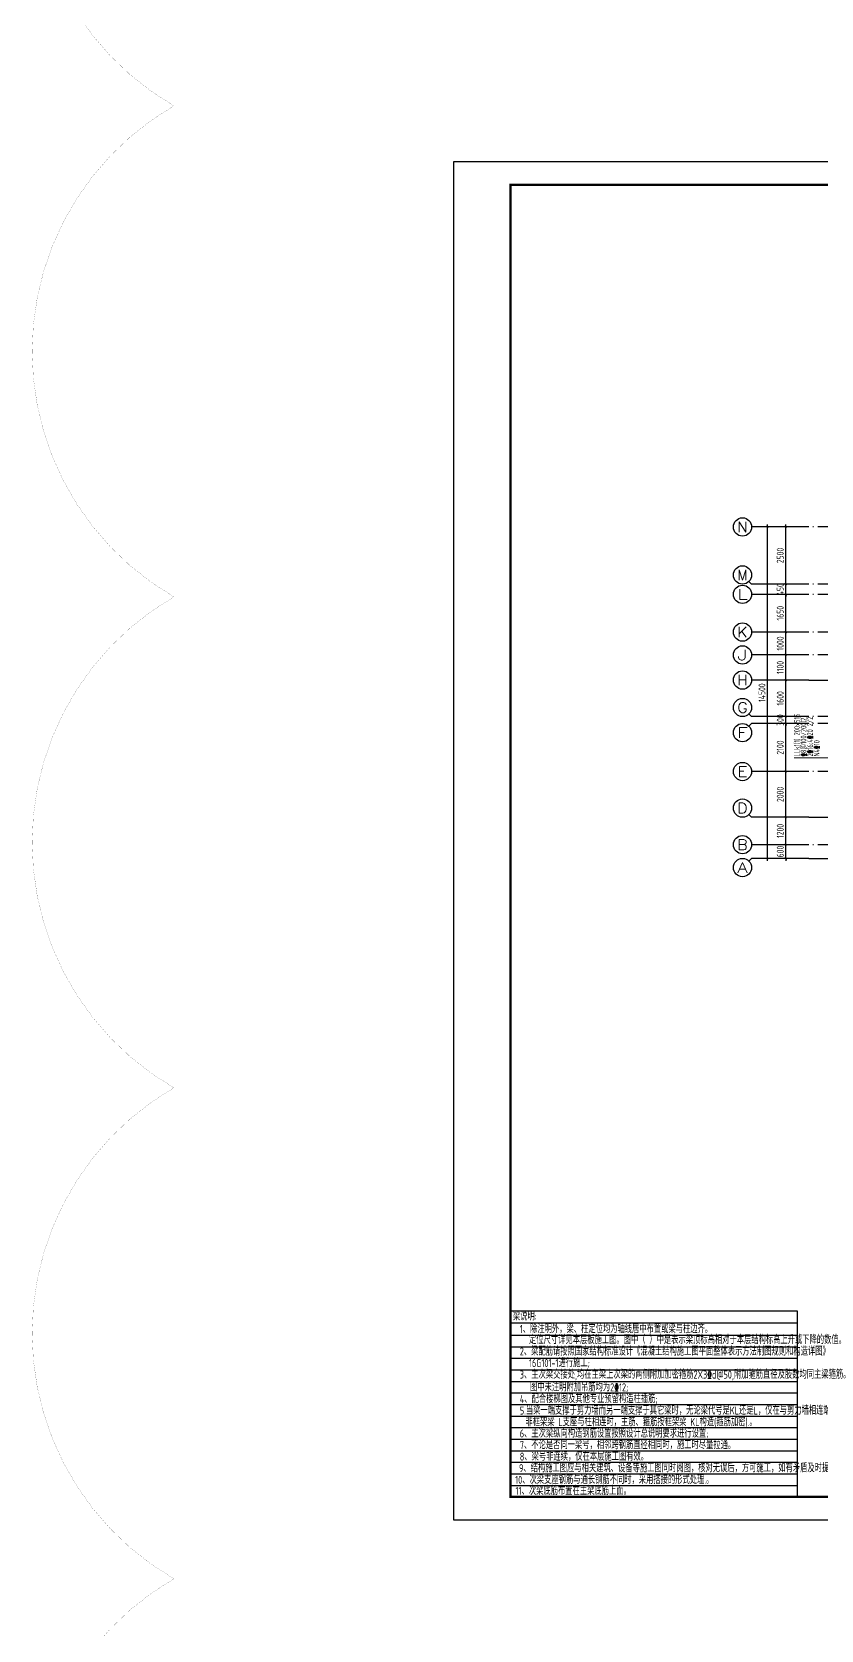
# Model space of a CAD drawing. Extents: x 826826 to 1642106, y -156213 to 399140.
# Drawn here: x 1366577 to 1401085, y 83998 to 153904 of the extents above; entities that cross this region are included whole.
import ezdxf
from ezdxf.enums import TextEntityAlignment as Align

# ---------------------------------------------------------------- set-up
doc = ezdxf.new("R2010")
doc.units = 0
doc.header["$LTSCALE"] = 1000
doc.linetypes.add('DOTE', pattern=[2.42, 2, -0.2, 0.02, -0.2])
doc.layers.get('0').update_dxf_attribs({"linetype": 'CONTINUOUS'})
doc.layers.get('DEFPOINTS').update_dxf_attribs({"linetype": 'CONTINUOUS'})
for name, color, linetype in [('-TK', 7, 'CONTINUOUS'), ('A-AXIS', 1, 'CONTINUOUS'), ('A-DOTE', 10, 'DOTE'), ('AXIS_TEXT', 4, 'CONTINUOUS'), ('S-L梁编号', 6, 'CONTINUOUS'), ('S-L梁配筋', 7, 'CONTINUOUS'), ('S-Y一般标注', 3, 'CONTINUOUS'), ('S-文字', 7, 'CONTINUOUS'), ('S-表格线', 54, 'CONTINUOUS'), ('审核', 1, 'CONTINUOUS')]:
    doc.layers.add(name, color=color, linetype=linetype)
doc.styles.add('_TCH_AXIS', font='COMPLEX', dxfattribs={"bigfont": 'GBCBIG'})
doc.styles.add('COMPLEX', font='COMPLEX')
doc.styles.add('TSSD_DIMENSION', font='Tssdeng.shx', dxfattribs={"width": 0.7, "bigfont": 'tssdchn.shx'})
doc.styles.add('TSSD_REIN', font='tssdeng.shx', dxfattribs={"width": 0.7, "height": 300, "bigfont": 'tssdchn.shx'})
doc.dimstyles.new('TSSD_100_100$0', dxfattribs={"dimtxt": 300, "dimasz": 80, "dimexe": 100, "dimexo": 250, "dimgap": 100, "dimtad": 1, "dimdec": 0, "dimzin": 0, "dimdsep": 46, "dimtxsty": 'TSSD_DIMENSION', "dimblk": 'ARCHTICK', "dimcen": 0, "dimdle": 100, "dimclrd": 3, "dimclre": 3, "dimclrt": 7, "dimadec": 0, "dimazin": 0, "dimtfac": 1, "dimtdec": 0, "dimtix": 1, "dimtmove": 2, "dimatfit": 3, "dimldrblk": 'ARCHTICK', "dimfxl": 0, "dimtolj": 1, "dimtzin": 0, "dimarcsym": 0})

# ---------------------------------------------------------------- blocks, each defined once
blk = doc.blocks.new('_ArchTick')
at = {"color": 0, "linetype": 'ByBlock', "const_width": 0.15}
blk.add_lwpolyline([(-0.5, -0.5), (0.5, 0.5)], dxfattribs=at)
blk = doc.blocks.new('*D888')
at = {"layer": 'DEFPOINTS', "color": 0}
for p in [(2300, 4900), (3300, 4900), (3300, 4300)]:
    blk.add_point(p, dxfattribs=at)
at = {"layer": 'S-Y一般标注', "color": 0, "lineweight": -2}
for p, q in [((3050, 4900), (2200, 4900)), ((2300, 4900), (2300, 5000)), ((2300, 4300), (2300, 4900)), ((3050, 4300), (2200, 4300)), ((2300, 4300), (2300, 4200))]:
    blk.add_line(p, q, dxfattribs=at)
at = {"layer": 'S-Y一般标注', "color": 0, "lineweight": -2, "xscale": 100, "yscale": 100, "zscale": 100}
for p, rotation in [((2300, 4900), 270), ((2300, 4300), 90)]:
    blk.add_blockref('_ArchTick', p, dxfattribs=dict(at, rotation=rotation))
at = {"layer": 'S-Y一般标注', "color": 7, "insert": (2050, 4600), "char_height": 300, "attachment_point": 5, "rotation": 90, "style": 'TSSD_DIMENSION'}
blk.add_mtext('\\A1;600', dxfattribs=at)
blk = doc.blocks.new('*D889')
at = {"layer": 'DEFPOINTS', "color": 0}
for p in [(2300, 6100), (3300, 6100), (3300, 4900)]:
    blk.add_point(p, dxfattribs=at)
at = {"layer": 'S-Y一般标注', "color": 0, "lineweight": -2}
for p, q in [((3050, 6100), (2200, 6100)), ((2300, 4800), (2300, 6200)), ((3050, 4900), (2200, 4900))]:
    blk.add_line(p, q, dxfattribs=at)
at = {"layer": 'S-Y一般标注', "color": 0, "lineweight": -2, "xscale": 100, "yscale": 100, "zscale": 100}
for p, rotation in [((2300, 6100), 90), ((2300, 4900), 270)]:
    blk.add_blockref('_ArchTick', p, dxfattribs=dict(at, rotation=rotation))
at = {"layer": 'S-Y一般标注', "color": 7, "insert": (2050, 5500), "char_height": 300, "attachment_point": 5, "rotation": 90, "style": 'TSSD_DIMENSION'}
blk.add_mtext('\\A1;1200', dxfattribs=at)
blk = doc.blocks.new('*D890')
at = {"layer": 'DEFPOINTS', "color": 0}
for p in [(2300, 8100), (3300, 8100), (3300, 6100)]:
    blk.add_point(p, dxfattribs=at)
at = {"layer": 'S-Y一般标注', "color": 0, "lineweight": -2}
for p, q in [((3050, 8100), (2200, 8100)), ((2300, 6000), (2300, 8200)), ((3050, 6100), (2200, 6100))]:
    blk.add_line(p, q, dxfattribs=at)
at = {"layer": 'S-Y一般标注', "color": 0, "lineweight": -2, "xscale": 100, "yscale": 100, "zscale": 100}
for p, rotation in [((2300, 8100), 90), ((2300, 6100), 270)]:
    blk.add_blockref('_ArchTick', p, dxfattribs=dict(at, rotation=rotation))
at = {"layer": 'S-Y一般标注', "color": 7, "insert": (2050, 7100), "char_height": 300, "attachment_point": 5, "rotation": 90, "style": 'TSSD_DIMENSION'}
blk.add_mtext('\\A1;2000', dxfattribs=at)
blk = doc.blocks.new('*D891')
at = {"layer": 'DEFPOINTS', "color": 0}
for p in [(2300, 10200), (3300, 10200), (3300, 8100)]:
    blk.add_point(p, dxfattribs=at)
at = {"layer": 'S-Y一般标注', "color": 0, "lineweight": -2}
for p, q in [((3050, 10200), (2200, 10200)), ((2300, 8000), (2300, 10300)), ((3050, 8100), (2200, 8100))]:
    blk.add_line(p, q, dxfattribs=at)
at = {"layer": 'S-Y一般标注', "color": 0, "lineweight": -2, "xscale": 100, "yscale": 100, "zscale": 100}
for p, rotation in [((2300, 10200), 90), ((2300, 8100), 270)]:
    blk.add_blockref('_ArchTick', p, dxfattribs=dict(at, rotation=rotation))
at = {"layer": 'S-Y一般标注', "color": 7, "insert": (2050, 9150), "char_height": 300, "attachment_point": 5, "rotation": 90, "style": 'TSSD_DIMENSION'}
blk.add_mtext('\\A1;2100', dxfattribs=at)
blk = doc.blocks.new('*D892')
at = {"layer": 'DEFPOINTS', "color": 0}
for p in [(2300, 10500), (3300, 10500), (3300, 10200)]:
    blk.add_point(p, dxfattribs=at)
at = {"layer": 'S-Y一般标注', "color": 0, "lineweight": -2}
for p, q in [((3050, 10500), (2200, 10500)), ((2300, 10500), (2300, 10600)), ((2300, 10200), (2300, 10500)), ((3050, 10200), (2200, 10200)), ((2300, 10200), (2300, 10100))]:
    blk.add_line(p, q, dxfattribs=at)
at = {"layer": 'S-Y一般标注', "color": 0, "lineweight": -2, "xscale": 100, "yscale": 100, "zscale": 100}
for p, rotation in [((2300, 10500), 270), ((2300, 10200), 90)]:
    blk.add_blockref('_ArchTick', p, dxfattribs=dict(at, rotation=rotation))
at = {"layer": 'S-Y一般标注', "color": 7, "insert": (2050, 10350), "char_height": 300, "attachment_point": 5, "rotation": 90, "style": 'TSSD_DIMENSION'}
blk.add_mtext('\\A1;300', dxfattribs=at)
blk = doc.blocks.new('*D893')
at = {"layer": 'DEFPOINTS', "color": 0}
for p in [(2300, 12100), (3300, 12100), (3300, 10500)]:
    blk.add_point(p, dxfattribs=at)
at = {"layer": 'S-Y一般标注', "color": 0, "lineweight": -2}
for p, q in [((3050, 12100), (2200, 12100)), ((2300, 10400), (2300, 12200)), ((3050, 10500), (2200, 10500))]:
    blk.add_line(p, q, dxfattribs=at)
at = {"layer": 'S-Y一般标注', "color": 0, "lineweight": -2, "xscale": 100, "yscale": 100, "zscale": 100}
for p, rotation in [((2300, 12100), 90), ((2300, 10500), 270)]:
    blk.add_blockref('_ArchTick', p, dxfattribs=dict(at, rotation=rotation))
at = {"layer": 'S-Y一般标注', "color": 7, "insert": (2050, 11300), "char_height": 300, "attachment_point": 5, "rotation": 90, "style": 'TSSD_DIMENSION'}
blk.add_mtext('\\A1;1600', dxfattribs=at)
blk = doc.blocks.new('*D894')
at = {"layer": 'DEFPOINTS', "color": 0}
for p in [(2300, 13200), (3300, 13200), (3300, 12100)]:
    blk.add_point(p, dxfattribs=at)
at = {"layer": 'S-Y一般标注', "color": 0, "lineweight": -2}
for p, q in [((2300, 12000), (2300, 13300)), ((3050, 13200), (2200, 13200)), ((3050, 12100), (2200, 12100))]:
    blk.add_line(p, q, dxfattribs=at)
at = {"layer": 'S-Y一般标注', "color": 0, "lineweight": -2, "xscale": 100, "yscale": 100, "zscale": 100}
for p, rotation in [((2300, 13200), 90), ((2300, 12100), 270)]:
    blk.add_blockref('_ArchTick', p, dxfattribs=dict(at, rotation=rotation))
at = {"layer": 'S-Y一般标注', "color": 7, "insert": (2050, 12650), "char_height": 300, "attachment_point": 5, "rotation": 90, "style": 'TSSD_DIMENSION'}
blk.add_mtext('\\A1;1100', dxfattribs=at)
blk = doc.blocks.new('*D895')
at = {"layer": 'DEFPOINTS', "color": 0}
for p in [(2300, 14200), (3300, 14200), (3300, 13200)]:
    blk.add_point(p, dxfattribs=at)
at = {"layer": 'S-Y一般标注', "color": 0, "lineweight": -2}
for p, q in [((3050, 14200), (2200, 14200)), ((2300, 13100), (2300, 14300)), ((3050, 13200), (2200, 13200))]:
    blk.add_line(p, q, dxfattribs=at)
at = {"layer": 'S-Y一般标注', "color": 0, "lineweight": -2, "xscale": 100, "yscale": 100, "zscale": 100}
for p, rotation in [((2300, 14200), 90), ((2300, 13200), 270)]:
    blk.add_blockref('_ArchTick', p, dxfattribs=dict(at, rotation=rotation))
at = {"layer": 'S-Y一般标注', "color": 7, "insert": (2050, 13700), "char_height": 300, "attachment_point": 5, "rotation": 90, "style": 'TSSD_DIMENSION'}
blk.add_mtext('\\A1;1000', dxfattribs=at)
blk = doc.blocks.new('*D896')
at = {"layer": 'DEFPOINTS', "color": 0}
for p in [(2300, 15850), (3300, 15850), (3300, 14200)]:
    blk.add_point(p, dxfattribs=at)
at = {"layer": 'S-Y一般标注', "color": 0, "lineweight": -2}
for p, q in [((3050, 15850), (2200, 15850)), ((2300, 14100), (2300, 15950)), ((3050, 14200), (2200, 14200))]:
    blk.add_line(p, q, dxfattribs=at)
at = {"layer": 'S-Y一般标注', "color": 0, "lineweight": -2, "xscale": 100, "yscale": 100, "zscale": 100}
for p, rotation in [((2300, 15850), 90), ((2300, 14200), 270)]:
    blk.add_blockref('_ArchTick', p, dxfattribs=dict(at, rotation=rotation))
at = {"layer": 'S-Y一般标注', "color": 7, "insert": (2050, 15025), "char_height": 300, "attachment_point": 5, "rotation": 90, "style": 'TSSD_DIMENSION'}
blk.add_mtext('\\A1;1650', dxfattribs=at)
blk = doc.blocks.new('*D897')
at = {"layer": 'DEFPOINTS', "color": 0}
for p in [(2300, 16300), (3300, 16300), (3300, 15850)]:
    blk.add_point(p, dxfattribs=at)
at = {"layer": 'S-Y一般标注', "color": 0, "lineweight": -2}
for p, q in [((3050, 16300), (2200, 16300)), ((2300, 16300), (2300, 16400)), ((2300, 15850), (2300, 16300)), ((3050, 15850), (2200, 15850)), ((2300, 15850), (2300, 15750))]:
    blk.add_line(p, q, dxfattribs=at)
at = {"layer": 'S-Y一般标注', "color": 0, "lineweight": -2, "xscale": 100, "yscale": 100, "zscale": 100}
for p, rotation in [((2300, 16300), 270), ((2300, 15850), 90)]:
    blk.add_blockref('_ArchTick', p, dxfattribs=dict(at, rotation=rotation))
at = {"layer": 'S-Y一般标注', "color": 7, "insert": (2050, 16075), "char_height": 300, "attachment_point": 5, "rotation": 90, "style": 'TSSD_DIMENSION'}
blk.add_mtext('\\A1;450', dxfattribs=at)
blk = doc.blocks.new('*D898')
at = {"layer": 'DEFPOINTS', "color": 0}
for p in [(2300, 18800), (3300, 18800), (3300, 16300)]:
    blk.add_point(p, dxfattribs=at)
at = {"layer": 'S-Y一般标注', "color": 0, "lineweight": -2}
for p, q in [((2300, 16200), (2300, 18900)), ((3050, 18800), (2200, 18800)), ((3050, 16300), (2200, 16300))]:
    blk.add_line(p, q, dxfattribs=at)
at = {"layer": 'S-Y一般标注', "color": 0, "lineweight": -2, "xscale": 100, "yscale": 100, "zscale": 100}
for p, rotation in [((2300, 18800), 90), ((2300, 16300), 270)]:
    blk.add_blockref('_ArchTick', p, dxfattribs=dict(at, rotation=rotation))
at = {"layer": 'S-Y一般标注', "color": 7, "insert": (2050, 17550), "char_height": 300, "attachment_point": 5, "rotation": 90, "style": 'TSSD_DIMENSION'}
blk.add_mtext('\\A1;2500', dxfattribs=at)
blk = doc.blocks.new('*D899')
at = {"layer": 'DEFPOINTS', "color": 0}
for p in [(1500, 18800), (3300, 18800), (3300, 4300)]:
    blk.add_point(p, dxfattribs=at)
at = {"layer": 'S-Y一般标注', "color": 0, "lineweight": -2}
for p, q in [((1500, 4200), (1500, 18900)), ((3050, 18800), (1400, 18800)), ((3050, 4300), (1400, 4300))]:
    blk.add_line(p, q, dxfattribs=at)
at = {"layer": 'S-Y一般标注', "color": 0, "lineweight": -2, "xscale": 100, "yscale": 100, "zscale": 100}
for p, rotation in [((1500, 18800), 90), ((1500, 4300), 270)]:
    blk.add_blockref('_ArchTick', p, dxfattribs=dict(at, rotation=rotation))
at = {"layer": 'S-Y一般标注', "color": 7, "insert": (1250, 11550), "char_height": 300, "attachment_point": 5, "rotation": 90, "style": 'TSSD_DIMENSION'}
blk.add_mtext('\\A1;14500', dxfattribs=at)
blk = doc.blocks.new('_AXISO')
blk.add_circle((0, 0), 0.5)
at = {"layer": 'AXIS_TEXT', "style": 'COMPLEX', "width": 1.041667}
blk.add_attdef('A', text='', height=0.56, dxfattribs=at).set_placement((-0.25, -0.28), (0.25, -0.28), align=Align.FIT)
blk = doc.blocks.new('A1')
blk.add_lwpolyline([(0, 59400), (0, 0), (84100, 0), (84100, 59400)], close=True)
at = {"const_width": 100}
blk.add_lwpolyline([(2500, 58400), (2500, 1000), (83100, 1000), (83100, 58400)], close=True, dxfattribs=at)
blk = doc.blocks.new('20210801.08533475')
at = {"layer": 'A-AXIS'}
for p, q in [((3300, 18800), (800, 18800)), ((682.8, 16417.2), (800, 16300)), ((3300, 16300), (800, 16300)), ((3300, 15850), (800, 15850)), ((3300, 14200), (800, 14200)), ((3300, 13200), (800, 13200)), ((3300, 12100), (800, 12100)), ((682.8, 10617.2), (800, 10500)), ((3300, 10500), (800, 10500)), ((682.8, 10082.8), (800, 10200)), ((3300, 10200), (800, 10200)), ((3300, 8100), (800, 8100)), ((682.8, 6217.2), (800, 6100)), ((3300, 6100), (800, 6100)), ((3300, 4900), (800, 4900)), ((682.8, 4182.8), (800, 4300)), ((3300, 4300), (800, 4300))]:
    blk.add_line(p, q, dxfattribs=at)
at = {"layer": 'A-DOTE'}
for p, q in [((54100, 18800), (3300, 18800)), ((54100, 16300), (3300, 16300)), ((54100, 15850), (3300, 15850)), ((54100, 14200), (3300, 14200)), ((54100, 13200), (3300, 13200)), ((3300, 12100), (54100, 12100)), ((54100, 10500), (3300, 10500)), ((54100, 10200), (3300, 10200)), ((54100, 8100), (3300, 8100)), ((3300, 6100), (54100, 6100)), ((54100, 4900), (3300, 4900)), ((3300, 4300), (54100, 4300))]:
    blk.add_line(p, q, dxfattribs=at)
at = {"layer": 'A-AXIS'}
ref = blk.add_blockref('_AXISO', (400, 18800), dxfattribs=dict(at, xscale=800, yscale=800, zscale=800))
ref.add_attrib('A', 'N', dxfattribs={"layer": 'AXIS_TEXT', "height": 452.5, "style": '_TCH_AXIS', "width": 1.105263}).set_placement((173.7, 18573.7), (626.3, 18573.7), align=Align.FIT)
ref = blk.add_blockref('_AXISO', (400, 16700), dxfattribs=dict(at, xscale=800, yscale=800, zscale=800))
ref.add_attrib('A', 'M', dxfattribs={"layer": 'AXIS_TEXT', "height": 452.5, "style": '_TCH_AXIS'}).set_placement((173.7, 16473.7), (626.3, 16473.7), align=Align.FIT)
ref = blk.add_blockref('_AXISO', (400, 15850), dxfattribs=dict(at, xscale=800, yscale=800, zscale=800))
ref.add_attrib('A', 'L', dxfattribs={"layer": 'AXIS_TEXT', "height": 452.5, "style": '_TCH_AXIS', "width": 1.4}).set_placement((173.7, 15623.7), (626.3, 15623.7), align=Align.FIT)
ref = blk.add_blockref('_AXISO', (400, 14200), dxfattribs=dict(at, xscale=800, yscale=800, zscale=800))
ref.add_attrib('A', 'K', dxfattribs={"layer": 'AXIS_TEXT', "height": 452.5, "style": '_TCH_AXIS', "width": 1.105263}).set_placement((173.7, 13973.7), (626.3, 13973.7), align=Align.FIT)
ref = blk.add_blockref('_AXISO', (400, 13200), dxfattribs=dict(at, xscale=800, yscale=800, zscale=800))
ref.add_attrib('A', 'J', dxfattribs={"layer": 'AXIS_TEXT', "height": 452.5, "style": '_TCH_AXIS', "width": 1.909091}).set_placement((173.7, 12973.7), (626.3, 12973.7), align=Align.FIT)
ref = blk.add_blockref('_AXISO', (400, 12100), dxfattribs=dict(at, xscale=800, yscale=800, zscale=800))
ref.add_attrib('A', 'H', dxfattribs={"layer": 'AXIS_TEXT', "height": 452.5, "style": '_TCH_AXIS', "width": 1.05}).set_placement((173.7, 11873.7), (626.3, 11873.7), align=Align.FIT)
ref = blk.add_blockref('_AXISO', (400, 10900), dxfattribs=dict(at, xscale=800, yscale=800, zscale=800))
ref.add_attrib('A', 'G', dxfattribs={"layer": 'AXIS_TEXT', "height": 452.5, "style": '_TCH_AXIS', "width": 1.166667}).set_placement((173.7, 10673.7), (626.3, 10673.7), align=Align.FIT)
ref = blk.add_blockref('_AXISO', (400, 9800), dxfattribs=dict(at, xscale=800, yscale=800, zscale=800))
ref.add_attrib('A', 'F', dxfattribs={"layer": 'AXIS_TEXT', "height": 452.5, "style": '_TCH_AXIS', "width": 1.3125}).set_placement((173.7, 9573.7), (626.3, 9573.7), align=Align.FIT)
ref = blk.add_blockref('_AXISO', (400, 8100), dxfattribs=dict(at, xscale=800, yscale=800, zscale=800))
ref.add_attrib('A', 'E', dxfattribs={"layer": 'AXIS_TEXT', "height": 452.5, "style": '_TCH_AXIS', "width": 1.3125}).set_placement((173.7, 7873.7), (626.3, 7873.7), align=Align.FIT)
ref = blk.add_blockref('_AXISO', (400, 6500), dxfattribs=dict(at, xscale=800, yscale=800, zscale=800))
ref.add_attrib('A', 'D', dxfattribs={"layer": 'AXIS_TEXT', "height": 452.5, "style": '_TCH_AXIS', "width": 1.235294}).set_placement((173.7, 6273.7), (626.3, 6273.7), align=Align.FIT)
ref = blk.add_blockref('_AXISO', (400, 4900), dxfattribs=dict(at, xscale=800, yscale=800, zscale=800))
ref.add_attrib('A', 'B', dxfattribs={"layer": 'AXIS_TEXT', "height": 452.5, "style": '_TCH_AXIS', "width": 1.235294}).set_placement((173.7, 4673.7), (626.3, 4673.7), align=Align.FIT)
ref = blk.add_blockref('_AXISO', (400, 3900), dxfattribs=dict(at, xscale=800, yscale=800, zscale=800))
ref.add_attrib('A', 'A', dxfattribs={"layer": 'AXIS_TEXT', "height": 452.5, "style": '_TCH_AXIS', "width": 1.166667}).set_placement((173.7, 3673.7), (626.3, 3673.7), align=Align.FIT)
at = {"layer": 'S-Y一般标注'}
for p1, p2, distance, picture, middle in [((3300, 4300), (3300, 18800), 1800, '*D899', (1250, 11550)), ((3300, 16300), (3300, 18800), 1000, '*D898', (2050, 17550)), ((3300, 15850), (3300, 16300), 1000, '*D897', (2050, 16075)), ((3300, 14200), (3300, 15850), 1000, '*D896', (2050, 15025)), ((3300, 13200), (3300, 14200), 1000, '*D895', (2050, 13700)), ((3300, 12100), (3300, 13200), 1000, '*D894', (2050, 12650)), ((3300, 10500), (3300, 12100), 1000, '*D893', (2050, 11300)), ((3300, 10200), (3300, 10500), 1000, '*D892', (2050, 10350)), ((3300, 8100), (3300, 10200), 1000, '*D891', (2050, 9150)), ((3300, 6100), (3300, 8100), 1000, '*D890', (2050, 7100)), ((3300, 4900), (3300, 6100), 1000, '*D889', (2050, 5500)), ((3300, 4300), (3300, 4900), 1000, '*D888', (2050, 4600))]:
    dim = blk.add_aligned_dim(p1=p1, p2=p2, distance=distance, dimstyle='TSSD_100_100$0', override={"dimasz": 100, "dimclrd": 0, "dimclre": 0}, dxfattribs=at)
    dim.commit()
    dim.dimension.update_dxf_attribs({"geometry": picture, "text_midpoint": middle})

msp = doc.modelspace()

# ---------------------------------------------------------------- linework, layer by layer
at = {"layer": 'S-L梁编号', "lineweight": 18}
msp.add_line((1401550.36, 122146.69), (1399907.07, 122146.69), dxfattribs=at)
at = {"layer": 'S-表格线'}
for p, q in [((1387508.06, 97965.04), (1387508.06, 89818.54)), ((1387508.06, 97965.04), (1400047.32, 97965.04)), ((1400047.32, 97965.04), (1400047.32, 89818.54)), ((1387508.06, 97430.29), (1400047.32, 97430.29)), ((1387508.06, 96895.54), (1400047.32, 96895.54)), ((1387508.06, 96390.04), (1400047.32, 96390.04)), ((1387508.06, 95884.54), (1400047.32, 95884.54)), ((1387508.06, 95379.04), (1400047.32, 95379.04)), ((1387508.06, 94873.54), (1400047.32, 94873.54)), ((1387508.06, 94368.04), (1400047.32, 94368.04)), ((1387508.06, 93862.54), (1400047.32, 93862.54)), ((1387508.06, 93357.04), (1400047.32, 93357.04)), ((1387508.06, 92851.54), (1400047.32, 92851.54)), ((1387508.06, 92346.04), (1400047.32, 92346.04)), ((1387508.06, 91840.54), (1400047.32, 91840.54)), ((1387508.06, 91335.04), (1400047.32, 91335.04)), ((1387508.06, 90829.54), (1400047.32, 90829.54)), ((1387508.06, 90324.04), (1400047.32, 90324.04)), ((1387508.06, 89818.54), (1400047.32, 89818.54))]:
    msp.add_line(p, q, dxfattribs=at)
at = {"layer": '审核', "const_width": 5}
msp.add_lwpolyline([(1372783.35, 64763.42, -0.57735027), (1372783.35, 86240.79, -0.57735027), (1372783.35, 107718.16, -0.57735027), (1372783.35, 129195.52, -0.57735027), (1372783.35, 150672.89, -0.57735027), (1372783.35, 172150.26, -0.57735027), (1372783.35, 193627.63, -0.57735027), (1372783.35, 215105, -0.57735027), (1372783.35, 236582.37, -0.57735027), (1372783.35, 258059.74, -0.57735027), (1372783.35, 279537.11, -0.57735027), (1372783.35, 301014.47, -0.57735027), (1372783.35, 322491.84, -0.57735027), (1372783.35, 343969.21, -0.57735027), (1372783.35, 365446.58, -0.57735027), (1372783.35, 386923.95, -0.57735027), (1372783.35, 386923.95, -0.57735027)], format="xyb", dxfattribs=at)

# ---------------------------------------------------------------- block references
at = {"layer": '-TK'}
msp.add_blockref('A1', (1385008.06, 88818.54), dxfattribs=at)
at = {"layer": 'S-Y一般标注'}
msp.add_blockref('20210801.08533475', (1397250.35, 113452.53), dxfattribs=at)

# ---------------------------------------------------------------- texts
at = {"layer": 'S-L梁编号', "color": 6, "style": 'TSSD_REIN', "width": 0.7}
msp.add_text('LLk1(1) 200x515', height=250, rotation=90, dxfattribs=at).set_placement((1400157.07, 122209.19))
at = {"layer": 'S-L梁配筋', "color": 7, "style": 'TSSD_REIN', "width": 0.7}
for s, p in [('%%1328@100/200(2)', (1400444.57, 122209.19)), ('N4%%13210', (1401019.57, 122209.19))]:
    msp.add_text(s, height=250, rotation=90, dxfattribs=at).set_placement(p)
at = {"layer": 'S-L梁配筋', "color": 1, "style": 'TSSD_REIN', "width": 0.7}
msp.add_text('2%%13216;4%%13220 2/2', height=250, rotation=90, dxfattribs=at).set_placement((1400732.07, 122209.19))
at = {"layer": 'S-文字', "style": 'TSSD_REIN', "width": 0.7}
for s, p in [('梁说明:  ', (1387611.15, 97545.27)), ('1、除注明外，梁、柱定位均为轴线居中布置或梁与柱边齐。', (1387911, 96989.86)), ('定位尺寸详见本层板施工图。图中（ ）中是表示梁顶标高相对于本层结构标高上升或下降的数值。', (1388313.79, 96513.61)), ('2、梁配筋请按照国家结构标准设计《混凝土结构施工图平面整体表示方法制图规则和构造详图》', (1387911, 96008.11)), ('16G101-1进行施工;', (1388314.01, 95502.61)), ('3、主次梁交接处,均在主梁上次梁的两侧附加加密箍筋2X3\x84d@50,附加箍筋直径及肢数均同主梁箍筋。', (1387911, 94997.11)), ('图中未注明附加吊筋均为2%%13212;', (1388358.65, 94440.27)), ('4、配合楼梯图及其他专业预留构造柱插筋;', (1387911, 93929.36)), ('5.当梁一端支撑于剪力墙而另一端支撑于其它梁时，无论梁代号是KL还是L，仅在与剪力墙相连端箍筋加密。', (1387911, 93423.86)), ('非框架梁 L支座与柱相连时，主筋、箍筋按框架梁 KL构造(箍筋加密).。', (1388158.12, 92920.17)), ('7、不论是否同一梁号，相邻跨钢筋直径相同时，施工时尽量拉通。', (1387911, 91915.86)), ('6、主次梁纵向构造钢筋设置按照设计总说明要求进行设置;', (1387911, 92421.36)), ('8、梁号非连续，仅在本层施工图有效。', (1387911, 91410.36)), ('9、结构施工图应与相关建筑、设备等施工图同时阅图，核对无误后，方可施工，如有矛盾及时提交设计单位复核。', (1387875.3, 90904.86)), ('10、次梁支座钢筋与通长钢筋不同时，采用搭接的形式处理.。', (1387709.35, 90393.58)), ('11、次梁底筋布置在主梁底筋上面。', (1387728.04, 89912.64))]:
    msp.add_text(s, height=350, dxfattribs=at).set_placement(p)

doc.saveas('drawing.dxf')
